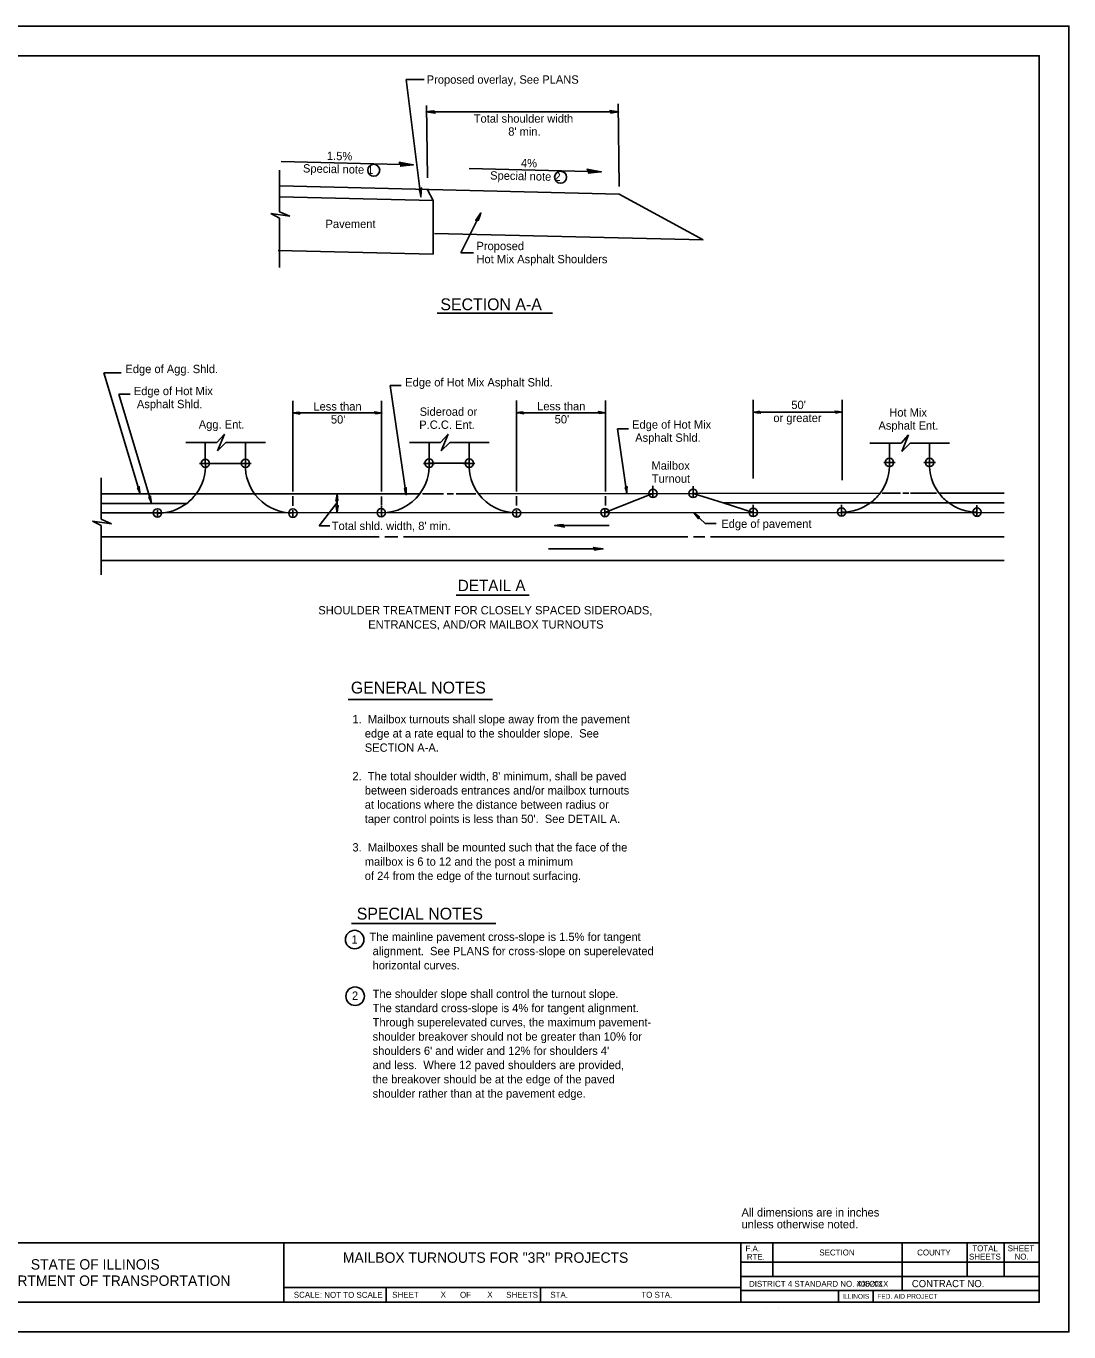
# Model space of a CAD drawing. Extents: x 0 to 2.83, y -0.14 to 1.83.
# Drawn here: x 1.37 to 2.833, y 0 to 1.833 of the extents above; entities that cross this region are included whole.
import ezdxf

# ---------------------------------------------------------------- set-up
doc = ezdxf.new("R2010")
doc.units = 0
for name, color, linetype in [('IDS_Notes', 7, 'Continuous'), ('RD_Pr_Roadway_Dimensions', 7, 'Continuous'), ('RD_Pr_Roadway_Notes', 7, 'Continuous'), ('SH_General_Details', 7, 'Continuous'), ('SH_Printer_Plotting_Border', 7, 'Continuous'), ('STG_Traffic_Control', 7, 'Continuous')]:
    doc.layers.add(name, color=color, linetype=linetype)

msp = doc.modelspace()

# ---------------------------------------------------------------- linework, layer by layer
at = {"layer": 'RD_Pr_Roadway_Dimensions'}
for p, q in [((2.2022, 1.6082), (2.2008, 1.724)), ((1.9332, 1.6204), (1.9318, 1.7218)), ((1.9324, 1.7129), (2.2009, 1.7129)), ((1.744, 1.1797), (1.744, 1.3074)), ((1.8686, 1.1797), (1.8686, 1.3074)), ((2.0581, 1.18), (2.0581, 1.3077)), ((2.1827, 1.18), (2.1827, 1.3077)), ((2.3903, 1.1983), (2.3903, 1.3084)), ((2.5149, 1.1956), (2.5149, 1.3084)), ((1.7437, 1.2903), (1.8689, 1.2903)), ((2.0578, 1.2905), (2.183, 1.2905)), ((2.39, 1.2913), (2.5151, 1.2913)), ((1.8061, 1.15), (1.8061, 1.1765)), ((2.0581, 1.1603), (2.0581, 1.1736)), ((2.1827, 1.1603), (2.1827, 1.1733)), ((1.744, 1.16), (1.744, 1.1733)), ((1.8686, 1.1614), (1.8686, 1.1731))]:
    msp.add_line(p, q, dxfattribs=at)
for points in [[(1.9424, 1.7127), (1.942, 1.7145), (1.9371, 1.7137), (1.9309, 1.7129), (1.9376, 1.712), (1.9434, 1.711), (1.9424, 1.7127), (1.9419, 1.7139), (1.9351, 1.7129), (1.9425, 1.7116), (1.9414, 1.7131), (1.9383, 1.7129), (1.9413, 1.7124)], [(2.19, 1.713), (2.1904, 1.7113), (2.1952, 1.7121), (2.2015, 1.7129), (2.1948, 1.7138), (2.189, 1.7148), (2.19, 1.713), (2.1905, 1.7119), (2.1973, 1.7129), (2.1899, 1.7142), (2.191, 1.7127), (2.1941, 1.7129), (2.1911, 1.7134)], [(1.7529, 1.2901), (1.7526, 1.2915), (1.7487, 1.2909), (1.7437, 1.2903), (1.7491, 1.2895), (1.7537, 1.2887), (1.7529, 1.2901), (1.7525, 1.291), (1.7471, 1.2903), (1.753, 1.2892), (1.7521, 1.2904), (1.7496, 1.2902), (1.752, 1.2899)], [(1.8597, 1.2904), (1.86, 1.289), (1.8639, 1.2896), (1.8689, 1.2903), (1.8635, 1.291), (1.8589, 1.2918), (1.8597, 1.2904), (1.8601, 1.2895), (1.8655, 1.2903), (1.8596, 1.2913), (1.8604, 1.2901), (1.8629, 1.2903), (1.8605, 1.2907)], [(2.067, 1.2904), (2.0667, 1.2918), (2.0628, 1.2912), (2.0578, 1.2905), (2.0632, 1.2898), (2.0678, 1.289), (2.067, 1.2904), (2.0666, 1.2913), (2.0612, 1.2905), (2.0671, 1.2895), (2.0662, 1.2907), (2.0637, 1.2905), (2.0661, 1.2901)], [(2.1738, 1.2907), (2.1741, 1.2893), (2.178, 1.2899), (2.183, 1.2905), (2.1776, 1.2913), (2.173, 1.2921), (2.1738, 1.2907), (2.1742, 1.2898), (2.1796, 1.2906), (2.1737, 1.2916), (2.1746, 1.2904), (2.177, 1.2906), (2.1746, 1.2909)], [(2.3992, 1.2912), (2.3989, 1.2926), (2.395, 1.292), (2.39, 1.2913), (2.3953, 1.2906), (2.4, 1.2898), (2.3992, 1.2912), (2.3988, 1.2921), (2.3934, 1.2913), (2.3993, 1.2903), (2.3984, 1.2915), (2.3959, 1.2913), (2.3983, 1.2909)], [(2.506, 1.2915), (2.5063, 1.2901), (2.5101, 1.2907), (2.5151, 1.2913), (2.5098, 1.2921), (2.5051, 1.2929), (2.506, 1.2915), (2.5064, 1.2906), (2.5118, 1.2913), (2.5059, 1.2924), (2.5067, 1.2912), (2.5092, 1.2914), (2.5068, 1.2917)], [(1.8059, 1.1674), (1.8073, 1.1677), (1.8067, 1.1716), (1.8061, 1.1765), (1.8053, 1.1712), (1.8045, 1.1665), (1.8059, 1.1674), (1.8068, 1.1678), (1.8061, 1.1732), (1.805, 1.1673), (1.8062, 1.1681), (1.806, 1.1706), (1.8057, 1.1682)], [(1.8062, 1.1592), (1.8048, 1.1589), (1.8054, 1.155), (1.8061, 1.15), (1.8068, 1.1553), (1.8076, 1.16), (1.8062, 1.1592), (1.8053, 1.1588), (1.8061, 1.1534), (1.8071, 1.1593), (1.8059, 1.1584), (1.8061, 1.1559), (1.8065, 1.1583)]]:
    msp.add_lwpolyline(points, dxfattribs=at)
at = {"layer": 'RD_Pr_Roadway_Notes'}
for p, q in [((1.903, 1.7583), (1.9283, 1.7583)), ((1.903, 1.7583), (1.9238, 1.5936)), ((1.7276, 1.6432), (1.9133, 1.6387)), ((1.9914, 1.6333), (2.177, 1.6288)), ((1.9798, 1.5148), (2.0079, 1.5711)), ((1.9975, 1.5148), (1.9798, 1.5148)), ((1.9466, 1.4302), (2.1083, 1.4302)), ((1.4788, 1.3466), (1.503, 1.3466)), ((1.4788, 1.3466), (1.5296, 1.1765)), ((1.8808, 1.3287), (1.8962, 1.3287)), ((1.8808, 1.3287), (1.9031, 1.1753)), ((1.4995, 1.3165), (1.5157, 1.3165)), ((1.4995, 1.3165), (1.5456, 1.1635)), ((2.1998, 1.268), (2.2151, 1.268)), ((2.1998, 1.268), (2.213, 1.1768)), ((1.8061, 1.1646), (1.7807, 1.1316)), ((2.3073, 1.1497), (2.3226, 1.1348)), ((1.7807, 1.1316), (1.7961, 1.1316)), ((2.3226, 1.1348), (2.338, 1.1348)), ((1.9734, 1.0346), (2.0759, 1.0346)), ((1.8217, 0.8877), (2.024, 0.8877)), ((1.8263, 0.5734), (2.0287, 0.5734))]:
    msp.add_line(p, q, dxfattribs=at)
for points in [[(1.8949, 1.6394), (1.8954, 1.6366), (1.9032, 1.6376), (1.9133, 1.6387), (1.9026, 1.6404), (1.8933, 1.6423), (1.8949, 1.6394), (1.8957, 1.6375), (1.9065, 1.6388), (1.8948, 1.6412), (1.8964, 1.6388), (1.9014, 1.639), (1.8967, 1.6399)], [(2.1587, 1.6295), (2.1592, 1.6267), (2.167, 1.6277), (2.177, 1.6288), (2.1664, 1.6305), (2.1571, 1.6324), (2.1587, 1.6295), (2.1594, 1.6277), (2.1703, 1.629), (2.1585, 1.6313), (2.1602, 1.6289), (2.1652, 1.6291), (2.1604, 1.63)], [(1.9229, 1.605), (1.9213, 1.6045), (1.9225, 1.5997), (1.9238, 1.5936), (1.9241, 1.6003), (1.9246, 1.6062), (1.9229, 1.605), (1.9219, 1.6044), (1.9235, 1.5977), (1.9241, 1.6052), (1.9227, 1.604), (1.9232, 1.6009), (1.9234, 1.604)], [(2.0026, 1.5609), (2.0043, 1.5605), (2.0059, 1.5652), (2.0079, 1.5711), (2.0041, 1.5655), (2.0006, 1.5608), (2.0026, 1.5609), (2.0039, 1.5609), (2.006, 1.5673), (2.0016, 1.5613), (2.0034, 1.5616), (2.0046, 1.5645), (2.0028, 1.562)], [(1.5271, 1.1854), (1.5259, 1.1847), (1.5276, 1.1811), (1.5296, 1.1765), (1.5288, 1.1819), (1.5283, 1.1866), (1.5271, 1.1854), (1.5264, 1.1847), (1.5287, 1.1798), (1.528, 1.1857), (1.5271, 1.1846), (1.528, 1.1822), (1.5276, 1.1846)], [(1.5431, 1.1724), (1.5419, 1.1717), (1.5435, 1.1681), (1.5456, 1.1635), (1.5448, 1.1689), (1.5442, 1.1736), (1.5431, 1.1724), (1.5423, 1.1717), (1.5446, 1.1668), (1.5439, 1.1727), (1.5431, 1.1716), (1.5439, 1.1692), (1.5436, 1.1716)], [(1.9019, 1.1844), (1.9006, 1.1839), (1.9018, 1.1801), (1.9031, 1.1753), (1.9031, 1.1806), (1.9032, 1.1854), (1.9019, 1.1844), (1.9011, 1.1838), (1.9027, 1.1786), (1.9028, 1.1846), (1.9018, 1.1836), (1.9023, 1.1811), (1.9023, 1.1835)], [(2.2118, 1.1859), (2.2105, 1.1854), (2.2117, 1.1816), (2.213, 1.1768), (2.213, 1.1821), (2.2131, 1.1869), (2.2118, 1.1859), (2.211, 1.1853), (2.2126, 1.1801), (2.2127, 1.1861), (2.2117, 1.1851), (2.2122, 1.1826), (2.2122, 1.185)], [(2.3138, 1.1432), (2.3145, 1.1444), (2.3113, 1.1467), (2.3073, 1.1497), (2.3106, 1.1454), (2.3134, 1.1416), (2.3138, 1.1432), (2.3141, 1.1441), (2.3097, 1.1473), (2.3132, 1.1425), (2.3134, 1.1439), (2.3115, 1.1455), (2.313, 1.1436)]]:
    msp.add_lwpolyline(points, dxfattribs=at)
for centre, radius in [((1.8575, 1.6309), 0.00841), ((2.1198, 1.6212), 0.00841), ((1.8307, 0.5508), 0.013), ((1.8314, 0.4713), 0.013)]:
    msp.add_circle(centre, radius, dxfattribs=at)
at = {"layer": 'SH_General_Details'}
for p, q in [((2.8333, 1.8333), (0, 1.8333)), ((2.8333, 0), (2.8333, 1.8333)), ((1.7254, 1.631), (1.7254, 1.5728)), ((1.7258, 1.6093), (2.2022, 1.5976)), ((1.9408, 1.5885), (1.9332, 1.6037)), ((2.2022, 1.5976), (2.3201, 1.5335)), ((1.7254, 1.5938), (1.9408, 1.5885)), ((1.9408, 1.5885), (1.9408, 1.513)), ((1.7398, 1.5665), (1.7131, 1.5702)), ((1.7131, 1.5702), (1.7254, 1.5638)), ((1.7254, 1.5728), (1.7398, 1.5665)), ((1.7254, 1.5638), (1.7254, 1.4946)), ((1.9428, 1.5421), (2.3201, 1.5335)), ((1.7235, 1.5184), (1.9408, 1.513)), ((1.5936, 1.2488), (1.6373, 1.2488)), ((1.6211, 1.2194), (1.6211, 1.2489)), ((1.6373, 1.2488), (1.6479, 1.2605)), ((1.6479, 1.2605), (1.6383, 1.2371)), ((1.6383, 1.2371), (1.6501, 1.2488)), ((1.6501, 1.2488), (1.7054, 1.2488)), ((1.6774, 1.2194), (1.6774, 1.2489)), ((1.9077, 1.2488), (1.9514, 1.2488)), ((1.9352, 1.2197), (1.9352, 1.2489)), ((1.9514, 1.2488), (1.962, 1.2605)), ((1.962, 1.2605), (1.9524, 1.2371)), ((1.9524, 1.2371), (1.9642, 1.2488)), ((1.9642, 1.2488), (2.0195, 1.2488)), ((1.9915, 1.2197), (1.9915, 1.2489)), ((2.554, 1.2478), (2.5977, 1.2478)), ((2.5814, 1.2207), (2.5814, 1.2479)), ((2.5977, 1.2478), (2.6083, 1.2596)), ((2.6083, 1.2596), (2.5987, 1.2361)), ((2.5987, 1.2361), (2.6104, 1.2478)), ((2.6104, 1.2478), (2.6658, 1.2478)), ((2.6378, 1.2207), (2.6378, 1.2479)), ((1.6131, 1.2191), (1.6292, 1.2191)), ((1.6211, 1.2194), (1.6774, 1.2194)), ((1.6695, 1.2191), (1.6855, 1.2191)), ((1.9272, 1.2194), (1.9433, 1.2194)), ((1.9915, 1.2197), (1.9352, 1.2197)), ((1.9836, 1.2194), (1.9996, 1.2194)), ((2.5735, 1.2205), (2.5896, 1.2205)), ((2.6299, 1.2205), (2.6459, 1.2205)), ((1.4749, 1.1992), (1.4749, 1.141)), ((1.4749, 1.1765), (1.6081, 1.1765)), ((1.6081, 1.1765), (1.9219, 1.1765)), ((1.9259, 1.1765), (1.9556, 1.1765)), ((1.9604, 1.1765), (1.9694, 1.1765)), ((1.9734, 1.1765), (2.0007, 1.1765)), ((2.0047, 1.1765), (2.3059, 1.1769)), ((2.1821, 1.1504), (2.2495, 1.1772)), ((2.2495, 1.1877), (2.2495, 1.1714)), ((2.3059, 1.1873), (2.3059, 1.171)), ((2.3059, 1.1772), (2.5682, 1.1776)), ((2.3478, 1.164), (2.3059, 1.1772)), ((2.5711, 1.1776), (2.5971, 1.1776)), ((2.6001, 1.1776), (2.6086, 1.1776)), ((2.611, 1.1776), (2.6475, 1.1776)), ((2.651, 1.1776), (2.7427, 1.1777)), ((1.4749, 1.1632), (1.5949, 1.1632)), ((1.8686, 1.1603), (1.8686, 1.144)), ((2.1821, 1.155), (2.1821, 1.1446)), ((2.3478, 1.164), (2.7427, 1.164)), ((2.3903, 1.1506), (2.3478, 1.164)), ((2.3903, 1.1611), (2.3903, 1.1448)), ((2.5142, 1.1611), (2.5142, 1.145)), ((2.7043, 1.1607), (2.7043, 1.1447)), ((1.4893, 1.1347), (1.4627, 1.1385)), ((1.4627, 1.1385), (1.4749, 1.1321)), ((1.4749, 1.1499), (1.5539, 1.1499)), ((1.4749, 1.141), (1.4893, 1.1347)), ((1.5539, 1.1539), (1.5539, 1.144)), ((1.5539, 1.1499), (2.7427, 1.1505)), ((1.744, 1.1539), (1.744, 1.1437)), ((2.0581, 1.1539), (2.0581, 1.144)), ((1.4749, 1.1321), (1.4749, 1.0628)), ((2.1115, 1.132), (2.1881, 1.132)), ((1.4749, 1.1165), (1.8651, 1.1165)), ((1.8731, 1.1165), (1.8914, 1.1165)), ((1.8994, 1.1165), (2.2984, 1.1165)), ((2.3064, 1.1165), (2.3221, 1.1165)), ((2.3301, 1.1165), (2.7427, 1.1165)), ((1.4749, 1.0832), (2.7427, 1.0832)), ((2.1028, 1.0992), (2.1794, 1.0992)), ((0.1667, 0.125), (2.7917, 0.125)), ((1.7312, 0.125), (1.7312, 0.0417)), ((2.3729, 0.125), (2.3729, 0.0417)), ((2.4179, 0.125), (2.4179, 0.0779)), ((2.5995, 0.125), (2.5995, 0.0579)), ((2.6905, 0.125), (2.6905, 0.0779)), ((2.7423, 0.125), (2.7423, 0.0779)), ((2.3729, 0.0979), (2.7917, 0.0979)), ((2.3729, 0.0779), (2.7917, 0.0779)), ((1.7312, 0.0625), (2.3729, 0.0625)), ((1.875, 0.0625), (1.875, 0.0417)), ((2.0917, 0.0625), (2.0917, 0.0417)), ((2.3729, 0.0579), (2.7917, 0.0579)), ((2.5101, 0.0579), (2.5101, 0.0417)), ((2.5585, 0.0579), (2.5585, 0.0417)), ((2.4095, 0.0333), (2.4095, 0.0333)), ((2.4262, 0.0333), (2.4262, 0.0333)), ((2.7917, 0.0333), (2.7917, 0.0333)), ((2.8333, 0), (0, 0))]:
    msp.add_line(p, q, dxfattribs=at)
msp.add_lwpolyline([(0.1667, 1.7917), (2.7917, 1.7917), (2.7917, 0.0417), (0.1667, 0.0417)], close=True, dxfattribs=at)
for centre in [(1.6211, 1.2194), (1.6774, 1.2194), (1.9352, 1.2197), (1.9915, 1.2197), (2.5814, 1.2207), (2.6378, 1.2207), (2.2495, 1.1772), (2.3058, 1.1772), (1.5539, 1.1499), (1.744, 1.1495), (1.868, 1.1502), (2.0581, 1.1498), (2.1821, 1.1504), (2.3903, 1.1506), (2.5143, 1.1512), (2.7044, 1.1509)]:
    msp.add_circle(centre, 0.00586, dxfattribs=at)
for centre, start, end in [((1.5545, 1.2162), 323.4845, 2.7285), ((1.744, 1.2162), 177.2715, 270), ((1.8686, 1.2165), 323.1874, 2.7285), ((2.0581, 1.2165), 177.2715, 216.8126), ((2.5149, 1.2176), 323.1874, 2.7285), ((2.7044, 1.2176), 177.2715, 216.8126), ((1.5545, 1.2162), 307.341, 323.4845), ((1.8686, 1.2165), 270, 323.1874), ((2.0581, 1.2165), 216.8126, 270), ((2.5149, 1.2176), 306.5478, 323.1874), ((2.7044, 1.2176), 216.8126, 233.4522), ((1.5545, 1.2162), 270, 307.341), ((2.5149, 1.2176), 270, 306.5478), ((2.7044, 1.2176), 233.4522, 270)]:
    msp.add_arc(centre, 0.0667, start, end, dxfattribs=at)
at = {"layer": 'SH_Printer_Plotting_Border'}
msp.add_lwpolyline([(0, 0), (2.8333, 0), (2.8333, 1.8333), (0, 1.8333)], close=True, dxfattribs=at)
at = {"layer": 'STG_Traffic_Control'}
for points in [[(2.1238, 1.1319), (2.1234, 1.1337), (2.1182, 1.1329), (2.1115, 1.132), (2.1186, 1.1311), (2.1249, 1.13), (2.1238, 1.1319), (2.1232, 1.1331), (2.116, 1.132), (2.1239, 1.1306), (2.1227, 1.1322), (2.1194, 1.132), (2.1226, 1.1315)], [(2.1671, 1.0994), (2.1676, 1.0976), (2.1727, 1.0983), (2.1794, 1.0992), (2.1723, 1.1002), (2.1661, 1.1013), (2.1671, 1.0994), (2.1677, 1.0982), (2.1749, 1.0992), (2.167, 1.1006), (2.1682, 1.099), (2.1715, 1.0993), (2.1683, 1.0997)]]:
    msp.add_lwpolyline(points, dxfattribs=at)

# ---------------------------------------------------------------- texts
at = {"layer": 'IDS_Notes'}
for s, height, p in [('X', 0.00833, (1.9514, 0.0482)), ('X', 0.00833, (2.0169, 0.0482)), ('DISTRICT 4 STANDARD NO. XXXXXX', 0.008333, (2.3843, 0.0633))]:
    msp.add_text(s, height=height, dxfattribs=at).set_placement(p)
at = {"layer": 'RD_Pr_Roadway_Dimensions'}
for s, height, p in [('Total shoulder width', 0.011667, (1.9979, 1.6978)), ("8' min.", 0.01167, (2.0463, 1.6795)), ('Less than', 0.01167, (1.7728, 1.2936)), ('Less than', 0.01167, (2.0869, 1.2939)), ("50'", 0.01167, (2.4437, 1.2957)), ("50'", 0.01167, (1.7974, 1.2753)), ("50'", 0.01167, (2.1115, 1.2755)), ('or greater', 0.01167, (2.4185, 1.2774))]:
    msp.add_text(s, height=height, dxfattribs=at).set_placement(p)
at = {"layer": 'RD_Pr_Roadway_Notes'}
for s, height, p in [('Proposed overlay, See PLANS', 0.011667, (1.9319, 1.7525)), ('Pavement', 0.01167, (1.7898, 1.5498)), ('Proposed', 0.01167, (2.0017, 1.5188)), ('Hot Mix Asphalt Shoulders', 0.011667, (2.0017, 1.5004)), ('SECTION A-A', 0.016667, (1.9511, 1.4344)), ('Edge of Agg. Shld.', 0.011667, (1.5089, 1.3461)), ('Edge of Hot Mix Asphalt Shld.', 0.011667, (1.9017, 1.3274)), ('Edge of Hot Mix ', 0.011667, (1.5207, 1.3152)), (' Asphalt Shld.', 0.011667, (1.5207, 1.2969)), ('Sideroad or', 0.011667, (1.922, 1.2862)), ('Hot Mix', 0.01167, (2.5812, 1.2851)), ('Agg. Ent.', 0.01167, (1.6119, 1.2683)), ('P.C.C. Ent.', 0.011667, (1.9214, 1.2679)), ('Edge of Hot Mix ', 0.011667, (2.2202, 1.2681)), ('Asphalt Ent.', 0.011667, (2.566, 1.2668)), (' Asphalt Shld.', 0.011667, (2.2202, 1.2497)), ('Mailbox', 0.01167, (2.2474, 1.2105)), ('Turnout', 0.01167, (2.2478, 1.1922)), ("Total shld. width, 8' min.", 0.011667, (1.7986, 1.1258)), ('Edge of pavement', 0.011667, (2.3454, 1.1288)), ('DETAIL A', 0.016, (1.9755, 1.04)), ('SHOULDER TREATMENT FOR CLOSELY SPACED SIDEROADS,', 0.011667, (1.7797, 1.0074)), ('ENTRANCES, AND/OR MAILBOX TURNOUTS', 0.011667, (1.8498, 0.9874)), ('GENERAL NOTES', 0.016667, (1.8254, 0.8963)), ('1.  Mailbox turnouts shall slope away from the pavement', 0.011667, (1.8276, 0.8545)), ('    edge at a rate equal to the shoulder slope.  See', 0.011667, (1.8276, 0.8345)), ('    SECTION A-A.', 0.011667, (1.8276, 0.8145)), ("2.  The total shoulder width, 8' minimum, shall be paved", 0.011667, (1.8276, 0.7745)), ('    between sideroads entrances and/or mailbox turnouts', 0.011667, (1.8276, 0.7545)), ('    at locations where the distance between radius or', 0.011667, (1.8276, 0.7345)), ("    taper control points is less than 50'.  See DETAIL A.", 0.011667, (1.8276, 0.7145)), ('3.  Mailboxes shall be mounted such that the face of the', 0.011667, (1.8276, 0.6745)), ('    mailbox is 6 to 12 and the post a minimum', 0.011667, (1.8276, 0.6545)), ('    of 24 from the edge of the turnout surfacing.', 0.011667, (1.8276, 0.6345)), ('SPECIAL NOTES', 0.016667, (1.8337, 0.5789)), ('1', 0.0117, (1.8263, 0.545)), ('   The mainline pavement cross-slope is 1.5% for tangent', 0.011667, (1.8386, 0.5489)), ('    alignment.  See PLANS for cross-slope on superelevated', 0.011667, (1.8386, 0.5289)), ('    horizontal curves.', 0.011667, (1.8386, 0.5089)), ('2', 0.0117, (1.827, 0.4662)), ('    The shoulder slope shall control the turnout slope.', 0.011667, (1.8386, 0.4689)), ('    The standard cross-slope is 4% for tangent alignment.', 0.011667, (1.8386, 0.4489)), ('    Through superelevated curves, the maximum pavement-', 0.011667, (1.8386, 0.4289)), ('    shoulder breakover should not be greater than 10% for', 0.011667, (1.8386, 0.4089)), ("    shoulders 6' and wider and 12% for shoulders 4'", 0.011667, (1.8386, 0.3889)), ('    and less.  Where 12 paved shoulders are provided,', 0.011667, (1.8386, 0.3689)), ('    the breakover should be at the edge of the paved', 0.011667, (1.8386, 0.3489)), ('    shoulder rather than at the pavement edge.', 0.011667, (1.8386, 0.3289)), ('All dimensions are in inches', 0.011668, (2.3738, 0.162)), ('unless otherwise noted.', 0.011668, (2.3738, 0.1454))]:
    msp.add_text(s, height=height, dxfattribs=at).set_placement(p)
for s, height, p in [('1.5%', 0.01167, (1.7917, 1.6455)), ('Special note 1', 0.011667, (1.7581, 1.6279)), ('4%', 0.01167, (2.0641, 1.6354)), ('Special note 2', 0.011667, (2.0208, 1.618))]:
    msp.add_text(s, height=height, rotation=358.7546, dxfattribs=at).set_placement(p)
at = {"layer": 'SH_General_Details'}
for s, height, p in [('MAILBOX TURNOUTS FOR "3R" PROJECTS', 0.014583, (1.8142, 0.097)), ('F.A.  ', 0.00833, (2.3793, 0.1129)), ('SECTION', 0.00833, (2.483, 0.1073)), ('COUNTY', 0.00833, (2.6204, 0.1073)), ('SHEETS', 0.00833, (2.6932, 0.1015)), ('TOTAL', 0.00833, (2.6978, 0.1132)), ('SHEET', 0.00833, (2.7475, 0.1132)), ('NO.', 0.00833, (2.7571, 0.1015)), ('STATE OF ILLINOIS', 0.014584, (1.3761, 0.0875)), ('RTE.', 0.00833, (2.3812, 0.1012)), ('DEPARTMENT OF TRANSPORTATION', 0.014584, (1.3042, 0.0646)), ('SCALE:          ', 0.008333, (1.7453, 0.0479)), ('NOT TO SCALE', 0.008333, (1.7881, 0.0478)), ('SHEET', 0.00833, (1.8835, 0.0479)), ('OF', 0.00833, (1.9786, 0.0479)), ('SHEETS', 0.00833, (2.0435, 0.0479)), ('STA.', 0.00833, (2.1054, 0.0479)), ('TO STA.', 0.00833, (2.2332, 0.0479)), ('DISTRICT 4 STANDARD NO. 406201', 0.008333, (2.3843, 0.0633)), ('CONTRACT NO.      ', 0.01, (2.6129, 0.0628)), ('ILLINOIS', 0.00667, (2.5152, 0.0466)), ('FED. AID PROJECT', 0.006667, (2.5644, 0.0466))]:
    msp.add_text(s, height=height, dxfattribs=at).set_placement(p)

doc.saveas('drawing.dxf')
